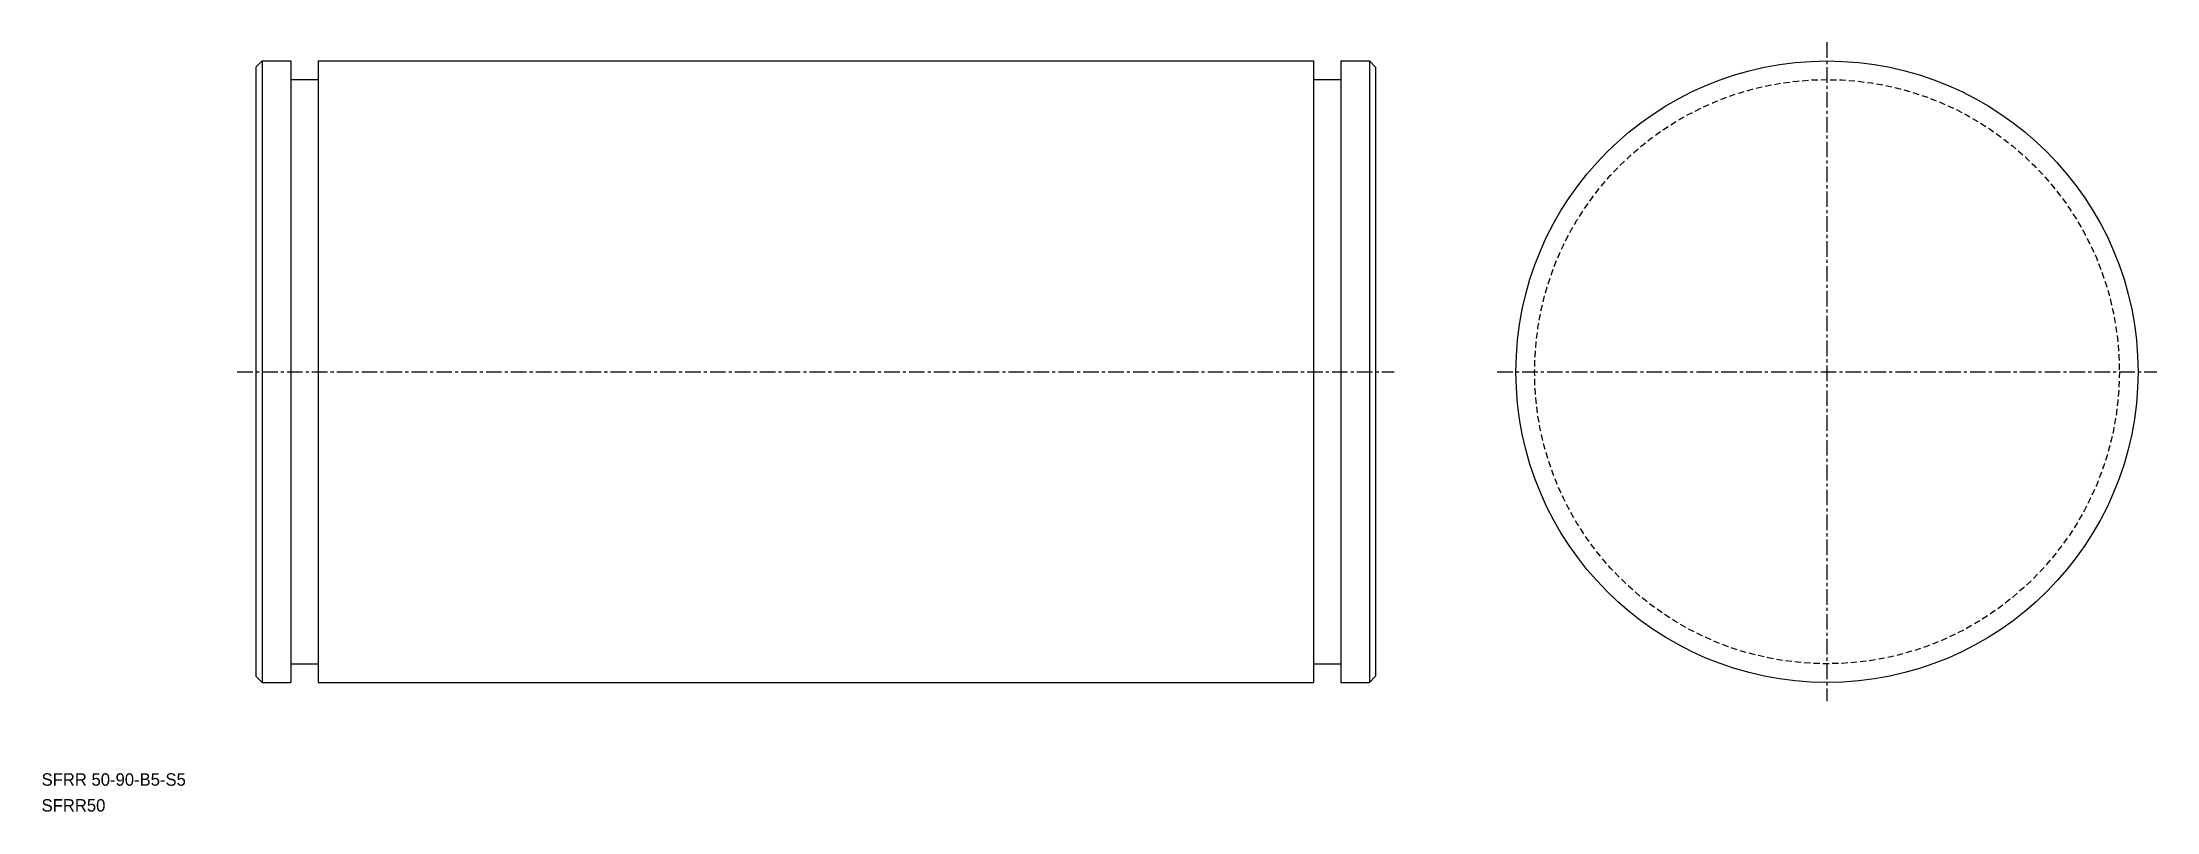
# Model space of a CAD drawing. Extents: x 32 to 202, y -16 to 46.
import ezdxf

# ---------------------------------------------------------------- set-up
doc = ezdxf.new("R2010")
doc.units = 0
doc.linetypes.add('CENTER', pattern=[2, 1.25, -0.25, 0.25, -0.25])
doc.linetypes.add('DASHED', pattern=[0.75, 0.5, -0.25])
doc.layers.get('0').update_dxf_attribs({"linetype": 'CONTINUOUS'})
doc.layers.add('CENTER', color=1, linetype='CENTER')

msp = doc.modelspace()

# ---------------------------------------------------------------- linework, layer by layer
at = {"color": 7, "linetype": 'CONTINUOUS'}
for p, q in [((49.48, 44.76), (48.98, 44.26)), ((48.98, 44.26), (48.98, -4.74)), ((49.48, 44.76), (51.78, 44.76)), ((49.48, 44.76), (49.48, -5.24)), ((51.78, 44.76), (51.78, -5.24)), ((53.98, 44.76), (53.98, -5.24)), ((53.98, 44.76), (133.98, 44.76)), ((133.98, 44.76), (133.98, -5.24)), ((136.18, 44.76), (138.48, 44.76)), ((136.18, 44.76), (136.18, -5.24)), ((138.48, 44.76), (138.98, 44.26)), ((138.48, 44.76), (138.48, -5.24)), ((138.98, 44.26), (138.98, -4.74)), ((51.78, 43.26), (53.98, 43.26)), ((133.98, 43.26), (136.18, 43.26)), ((49.48, -5.24), (48.98, -4.74)), ((51.78, -3.74), (53.98, -3.74)), ((133.98, -3.74), (136.18, -3.74)), ((138.48, -5.24), (138.98, -4.74)), ((49.48, -5.24), (51.78, -5.24)), ((53.98, -5.24), (133.98, -5.24)), ((136.18, -5.24), (138.48, -5.24))]:
    msp.add_line(p, q, dxfattribs=at)
for p, q in [((138.98, 24.51), (138.98, 24.51)), ((138.98, 19.76), (138.98, 19.76))]:
    msp.add_line(p, q)
msp.add_circle((175.26, 19.76), 25, dxfattribs=at)
at = {"color": 3, "linetype": 'DASHED'}
msp.add_circle((175.26, 19.76), 23.5, dxfattribs=at)
at = {"layer": 'CENTER', "color": 1, "linetype": 'CENTER'}
for p, q in [((175.26, 46.26), (175.26, -6.74)), ((47.48, 19.76), (140.48, 19.76)), ((148.76, 19.76), (201.76, 19.76))]:
    msp.add_line(p, q, dxfattribs=at)

# ---------------------------------------------------------------- texts
at = {"color": 7, "linetype": 'CONTINUOUS'}
for s, p in [('SFRR 50-90-B5-S5', (31.75, -13.55)), ('SFRR50', (31.75, -15.63))]:
    msp.add_text(s, height=1, dxfattribs=at).set_placement(p)

doc.saveas('drawing.dxf')
